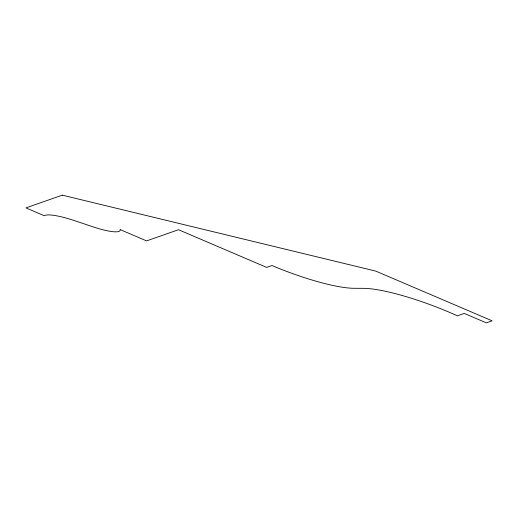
<?xml version="1.0" encoding="UTF-8"?>
<svg xmlns="http://www.w3.org/2000/svg" width="518" height="518" viewBox="0 0 518 518"><rect width="100%" height="100%" fill="white"/><g stroke="black" fill="none" stroke-linecap="round" stroke-linejoin="round"><path stroke-width="0.78" d="M62.277 195.156L25.9 207.893L44.289 215.753A37.982 7.181 20.7 0 1 74.819 220.733L92.567 226.696A33.56 6.346 20.7 0 0 120.118 229.584L146.575 240.889L178.49 229.714L266.673 267.398L271.989 265.533A77.409 14.64 20.7 0 0 354.014 288.293L363.552 288.345A79.992 15.126 20.7 0 1 457.381 315.838L464.264 313.422L486.311 322.844L492.1 320.817L375.796 271.115L62.277 195.156"/></g></svg>
